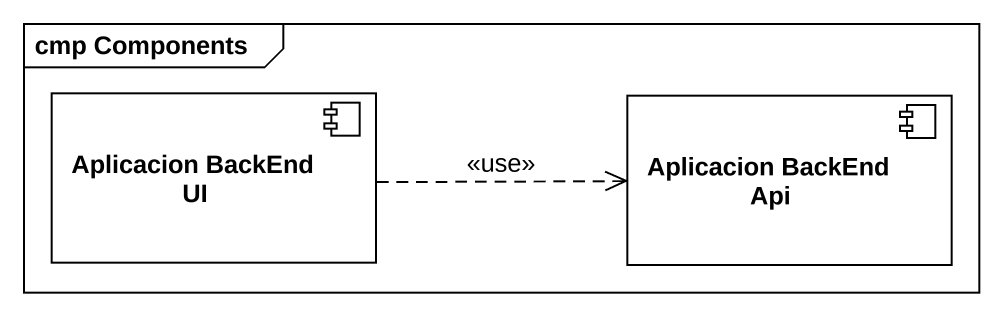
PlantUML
@startuml
mainframe cmp Components
component "Aplicacion BackEnd UI" as Aplicacion_BackEnd_UI
component "Aplicacion BackEnd Api" as Aplicacion_BackEnd_Api
Aplicacion_BackEnd_UI .right.> Aplicacion_BackEnd_Api : <<use>>
@enduml
